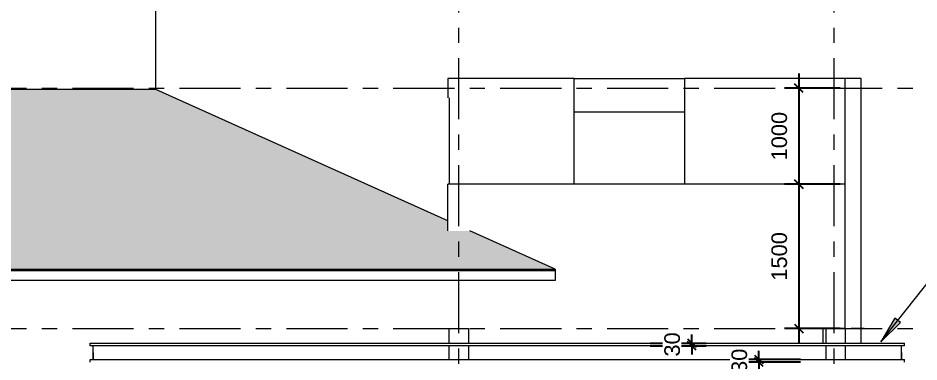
# Model space of a CAD drawing. Header units: millimetres. Extents: x 2164007 to 2324354, y -2513385 to -2308978.
# Drawn here: x 2223103 to 2232465, y -2421968 to -2418393 of the extents above; entities that cross this region are included whole.
import ezdxf

# ---------------------------------------------------------------- set-up
doc = ezdxf.new("R2010")
doc.units = ezdxf.units.MM
doc.linetypes.add('Grid Line', pattern=[22.225, 12.7, -3.175, 3.175, -3.175])
doc.linetypes.add('IMPORT-ACAD_ISO10W100 _2_', pattern=[6, 4, -1, 0, -1])
for name, color, linetype, lineweight in [('A-ANNO-DIMS', 211, 'Continuous', 9), ('A-DETL', 8, 'Continuous', 9), ('A-DETL-THIN', 151, 'Continuous', 9), ('A-FLOR', 8, 'Continuous', 13), ('A-ROOF', 8, 'Continuous', 13), ('A-ROOF-PATT', 8, 'Continuous', 13), ('A-WALL', 113, 'Continuous', 20), ('G-ANNO-TEXT', 231, 'Continuous', 9), ('S-BEAM', 8, 'Continuous', 9), ('S-COLS', 52, 'Continuous', 9), ('S-GRID', 8, 'Continuous', 9)]:
    doc.layers.add(name, color=color, linetype=linetype, lineweight=lineweight)
doc.styles.add('Arial_1', font='arial.ttf', dxfattribs={"height": 162.282934})
doc.dimstyles.new('Dim_dai_ca_vu', dxfattribs={"dimscale": 304.8, "dimtxt": 165, "dimasz": 0.292969, "dimexe": 0.492126, "dimexo": 0.0625, "dimgap": 0.393701, "dimtad": 1, "dimdec": 0, "dimzin": 0, "dimdsep": 46, "dimtxsty": 'Arial_1', "dimblk1": 'OBLIQUE', "dimblk2": 'OBLIQUE', "dimsah": 1, "dimcen": 0.09, "dimdle": 0.492126, "dimadec": 0, "dimazin": 0, "dimtfac": 1, "dimtdec": 4, "dimtix": 1, "dimtmove": 0, "dimatfit": 3, "dimfxl": 0.984252, "dimfxlon": 1, "dimtvp": 1, "dimtfill": 1, "dimtolj": 1, "dimtzin": 0, "dimarcsym": 2})

# ---------------------------------------------------------------- blocks, each defined once
blk = doc.blocks.new('Floors 3 - Floors 3-1078498-East')
at = {"layer": 'A-FLOR'}
for p, q in [((4271, 3280), (4271, 3420)), ((12671, 3280), (12671, 3420))]:
    blk.add_line(p, q, dxfattribs=at)
blk = doc.blocks.new('Floors 4 - Floors 4-1083886-East')
at = {"layer": 'A-FLOR'}
for p, q in [((7971, 3450), (7971, 3600)), ((7971, 3600), (8171, 3600)), ((8171, 3600), (8171, 3450)), ((7971, 3280), (7971, 3420)), ((8171, 3420), (8171, 3280))]:
    blk.add_line(p, q, dxfattribs=at)
blk = doc.blocks.new('Floors 5 - Floors 4-1083999-East')
at = {"layer": 'A-FLOR'}
for p, q in [((11886, 3450), (11886, 3600)), ((12086, 3600), (12086, 3450)), ((11886, 3280), (11886, 3420)), ((12086, 3420), (12086, 3280))]:
    blk.add_line(p, q, dxfattribs=at)
blk = doc.blocks.new('Floors 6 - Floors 3-1090177-East')
at = {"layer": 'A-FLOR'}
for p, q in [((4241, 3420), (4241, 3450)), ((4241, 3450), (12701, 3450)), ((12701, 3420), (4241, 3420)), ((12701, 3420), (12701, 3450)), ((4241, 3250), (4241, 3280)), ((4241, 3280), (12701, 3280)), ((12701, 3250), (12701, 3280))]:
    blk.add_line(p, q, dxfattribs=at)
blk = doc.blocks.new('_Oblique')
at = {"color": 0, "linetype": 'ByBlock', "lineweight": -2}
blk.add_line((-0.5, -0.5), (0.5, 0.5), dxfattribs=at)
blk = doc.blocks.new('*D268')
at = {"layer": 'A-ANNO-DIMS', "color": 0, "lineweight": -2}
for p, q in [((2230104, -2421770.7), (2230104, -2421681.4)), ((2229673.1, -2421770.7), (2230254, -2421770.7)), ((2229673.1, -2421800.7), (2230254, -2421800.7)), ((2230104, -2421800.7), (2230104, -2421770.7)), ((2230104, -2421800.7), (2230104, -2421890))]:
    blk.add_line(p, q, dxfattribs=at)
at = {"layer": 'Defpoints', "color": 0}
for p in [(2229654, -2421770.7), (2229654, -2421800.7), (2230104, -2421770.7)]:
    blk.add_point(p, dxfattribs=at)
at = {"layer": 'A-ANNO-DIMS', "color": 0, "lineweight": -2, "xscale": 89.296875, "yscale": 89.296875, "zscale": 89.296875}
for p, rotation in [((2230104, -2421770.7), 270), ((2230104, -2421800.7), 90)]:
    blk.add_blockref('_Oblique', p, dxfattribs=dict(at, rotation=rotation))
at = {"layer": 'A-ANNO-DIMS', "color": 0, "insert": (2229901.1, -2421785.7), "char_height": 162.28, "attachment_point": 5, "rotation": 90, "style": 'Arial_1', "bg_fill": 3, "box_fill_scale": 1.1, "bg_fill_color": 256, "bg_fill_true_color": 13158600, "bg_fill_transparency": 12551920}
blk.add_mtext('\\A1;30', dxfattribs=at)
blk = doc.blocks.new('*D269')
at = {"layer": 'A-ANNO-DIMS', "color": 0, "lineweight": -2}
for p, q in [((2230801.5, -2421940.7), (2230801.5, -2421851.4)), ((2231232.4, -2421940.7), (2230651.5, -2421940.7)), ((2230801.5, -2421940.7), (2230801.5, -2421970.7)), ((2231232.4, -2421970.7), (2230651.5, -2421970.7)), ((2230801.5, -2421970.7), (2230801.5, -2422060))]:
    blk.add_line(p, q, dxfattribs=at)
at = {"layer": 'Defpoints', "color": 0}
for p in [(2231251.5, -2421940.7), (2230801.5, -2421970.7), (2231251.5, -2421970.7)]:
    blk.add_point(p, dxfattribs=at)
at = {"layer": 'A-ANNO-DIMS', "color": 0, "lineweight": -2, "xscale": 89.296875, "yscale": 89.296875, "zscale": 89.296875}
for p, rotation in [((2230801.5, -2421940.7), 270), ((2230801.5, -2421970.7), 90)]:
    blk.add_blockref('_Oblique', p, dxfattribs=dict(at, rotation=rotation))
at = {"layer": 'A-ANNO-DIMS', "color": 0, "insert": (2230598.5, -2421955.7), "char_height": 162.28, "attachment_point": 5, "rotation": 90, "style": 'Arial_1', "bg_fill": 3, "box_fill_scale": 1.1, "bg_fill_color": 256, "bg_fill_true_color": 13158600, "bg_fill_transparency": 12551920}
blk.add_mtext('\\A1;30', dxfattribs=at)
blk = doc.blocks.new('*D270')
at = {"layer": 'A-ANNO-DIMS', "color": 0, "lineweight": -2}
for p, q in [((2231216.7, -2418970.7), (2231216.7, -2420270.7)), ((2231647.7, -2419120.7), (2231066.7, -2419120.7)), ((2231647.7, -2420120.7), (2231066.7, -2420120.7))]:
    blk.add_line(p, q, dxfattribs=at)
at = {"layer": 'Defpoints', "color": 0}
for p in [(2231666.7, -2419120.7), (2231216.7, -2420120.7), (2231666.7, -2420120.7)]:
    blk.add_point(p, dxfattribs=at)
at = {"layer": 'A-ANNO-DIMS', "color": 0, "lineweight": -2, "xscale": 89.296875, "yscale": 89.296875, "zscale": 89.296875}
for p, rotation in [((2231216.7, -2419120.7), 90), ((2231216.7, -2420120.7), 270)]:
    blk.add_blockref('_Oblique', p, dxfattribs=dict(at, rotation=rotation))
at = {"layer": 'A-ANNO-DIMS', "color": 0, "insert": (2231013.8, -2419620.7), "char_height": 162.28, "attachment_point": 5, "rotation": 90, "style": 'Arial_1', "bg_fill": 3, "box_fill_scale": 1.1, "bg_fill_color": 256, "bg_fill_true_color": 13158600, "bg_fill_transparency": 12551920}
blk.add_mtext('\\A1;1000', dxfattribs=at)
blk = doc.blocks.new('*D271')
at = {"layer": 'A-ANNO-DIMS', "color": 0, "lineweight": -2}
for p, q in [((2231216.7, -2419970.7), (2231216.7, -2421770.7)), ((2231647.7, -2420120.7), (2231066.7, -2420120.7)), ((2231647.7, -2421620.7), (2231066.7, -2421620.7))]:
    blk.add_line(p, q, dxfattribs=at)
at = {"layer": 'Defpoints', "color": 0}
for p in [(2231666.7, -2420120.7), (2231216.7, -2421620.7), (2231666.7, -2421620.7)]:
    blk.add_point(p, dxfattribs=at)
at = {"layer": 'A-ANNO-DIMS', "color": 0, "lineweight": -2, "xscale": 89.296875, "yscale": 89.296875, "zscale": 89.296875}
for p, rotation in [((2231216.7, -2420120.7), 90), ((2231216.7, -2421620.7), 270)]:
    blk.add_blockref('_Oblique', p, dxfattribs=dict(at, rotation=rotation))
at = {"layer": 'A-ANNO-DIMS', "color": 0, "insert": (2231013.8, -2420870.7), "char_height": 162.28, "attachment_point": 5, "rotation": 90, "style": 'Arial_1', "bg_fill": 3, "box_fill_scale": 1.1, "bg_fill_color": 256, "bg_fill_true_color": 13158600, "bg_fill_transparency": 10315724}
blk.add_mtext('\\A1;1500', dxfattribs=at)

msp = doc.modelspace()

# ---------------------------------------------------------------- hatches: boundary and pattern name
at = {"layer": 'A-ROOF-PATT', "lineweight": 9}
h = msp.add_hatch(dxfattribs=at)
h.set_pattern_fill('FP_53', color=256, style=0, pattern_type=2)
h.set_pattern_definition([(0, (2219613.61, -2417512.95), (660.4, 271.005), [66.04, -594.36]), (0, (2219679.65, -2417521.08), (660.4, 271.005), [198.12, -462.28]), (0, (2219877.77, -2417515.66), (660.4, 271.005), [99.06, -561.34]), (0, (2219976.83, -2417521.08), (660.4, 271.005), [198.12, -462.28]), (0, (2220174.95, -2417512.95), (660.4, 271.005), [99.06, -561.34]), (0, (2219712.67, -2417431.65), (660.4, 271.005), [198.12, -462.28]), (0, (2219613.61, -2417426.23), (660.4, 271.005), [99.06, -561.34]), (0, (2219910.8, -2417423.52), (660.4, 271.005), [132.08, -528.32]), (0, (2220042.87, -2417431.65), (660.4, 271.005), [231.14, -429.26]), (0, (2219613.61, -2417339.5), (660.4, 271.005), [224.536, -435.864]), (0, (2219838.15, -2417334.09), (660.4, 271.005), [158.496, -501.904]), (0, (2219996.65, -2417342.22), (660.4, 271.005), [118.872, -541.528]), (0, (2220115.52, -2417331.38), (660.4, 271.005), [112.268, -548.132]), (180, (2220274.01, -2417339.5), (-660.4, -271.005), [46.228, -614.172]), (90, (2219679.65, -2417521.1), (-660.4, 271.005), [94.852, -176.153]), (90, (2219877.8, -2417521.1), (-660.4, 271.005), [89.432, -181.573]), (90, (2219976.83, -2417521.1), (-660.4, 271.005), [97.562, -173.443]), (90, (2220174.95, -2417521.1), (-660.4, 271.005), [89.432, -181.573]), (90, (2219910.8, -2417431.65), (-660.4, 271.005), [97.562, -173.443]), (90, (2219838.15, -2417339.5), (-660.4, 271.005), [89.432, -181.573]), (90, (2219996.65, -2417342.2), (-660.4, 271.005), [92.142, -178.863]), (270, (2219613.6, -2417339.5), (660.4, -271.005), [92.142, -178.863]), (270, (2219712.7, -2417339.5), (660.4, -271.005), [92.142, -178.863]), (270, (2220042.9, -2417342.2), (660.4, -271.005), [89.432, -181.573]), (90, (2220227.8, -2417339.5), (-660.4, 271.005), [89.432, -181.573]), (90, (2220115.5, -2417342.2), (-660.4, 271.005), [92.142, -178.863]), (270, (2220227.8, -2417512.95), (660.4, -271.005), [8.13, -262.875])])
h.paths.add_polyline_path([(2224749.7, -2421004.2), (2228684.6, -2421004.2), (2227799.6, -2420606), (2227569.6, -2420606), (2227569.6, -2420502.5), (2224534.6, -2419136.7), (2222234.6, -2419136.7), (2218084.6, -2421004.2), (2222681.9, -2421004.2)], flags=0)
at = {"layer": 'G-ANNO-TEXT'}
msp.add_hatch(color=7, dxfattribs=at).paths.add_polyline_path([(2232067.7, -2421759.9), (2232274.6, -2421559.3), (2232215.6, -2421512.6)], flags=0)

# ---------------------------------------------------------------- linework, layer by layer
at = {"layer": 'A-DETL', "linetype": 'IMPORT-ACAD_ISO10W100 _2_'}
msp.add_line((2224534.6, -2419136.7), (2224534.6, -2415436.7), dxfattribs=at)
at = {"layer": 'A-DETL-THIN'}
for p, q in [((2231894, -2421620.7), (2231759, -2421620.7)), ((2231759, -2421620.7), (2231894, -2421620.7))]:
    msp.add_line(p, q, dxfattribs=at)
at = {"layer": 'A-FLOR'}
for p, q in [((2227584.6, -2419270.7), (2227584.6, -2419370.7)), ((2228684.6, -2421020.7), (2228684.6, -2421120.7)), ((2228684.6, -2421120.7), (2218084.6, -2421120.7)), ((2223884.6, -2421870.7), (2223884.6, -2421940.7)), ((2232284.6, -2421870.7), (2232284.6, -2421940.7))]:
    msp.add_line(p, q, dxfattribs=at)
at = {"layer": 'A-ROOF'}
for p, q in [((2224534.6, -2419136.7), (2222234.6, -2419136.7)), ((2227569.6, -2420502.5), (2224534.6, -2419136.7)), ((2228684.6, -2421004.2), (2227799.6, -2420606)), ((2218084.6, -2421004.2), (2228684.6, -2421004.2)), ((2228684.6, -2421004.2), (2228684.6, -2421020.7)), ((2228684.6, -2421020.7), (2218084.6, -2421020.7))]:
    msp.add_line(p, q, dxfattribs=at)
at = {"layer": 'A-WALL'}
for p, q in [((2228882, -2419020.7), (2227569.6, -2419020.7)), ((2227569.6, -2419020.7), (2227569.6, -2419220.7)), ((2228882, -2420120.7), (2228882, -2419020.7)), ((2231864.6, -2419020.7), (2230029.6, -2419020.7)), ((2230029.6, -2419020.7), (2230029.6, -2420120.7)), ((2231699.6, -2421620.7), (2231699.6, -2419020.7)), ((2231864.6, -2421770.7), (2231864.6, -2419020.7)), ((2227569.6, -2420606), (2227569.6, -2420120.7)), ((2231699.6, -2420120.7), (2227569.6, -2420120.7)), ((2231469.6, -2421770.7), (2231469.6, -2421620.7)), ((2231699.6, -2421620.7), (2231469.6, -2421620.7))]:
    msp.add_line(p, q, dxfattribs=at)
at = {"layer": 'G-ANNO-TEXT', "color": 7}
for p, q in [((2232067.7, -2421759.9), (2232780, -2420860.4)), ((2232215.6, -2421512.6), (2232067.7, -2421759.9)), ((2232067.7, -2421759.9), (2232274.6, -2421559.3)), ((2232274.6, -2421559.3), (2232215.6, -2421512.6))]:
    msp.add_line(p, q, dxfattribs=at)
at = {"layer": 'S-BEAM'}
for p, q in [((2228882, -2419020.7), (2230029.6, -2419020.7)), ((2230029.6, -2419370.7), (2228882, -2419370.7))]:
    msp.add_line(p, q, dxfattribs=at)
at = {"layer": 'S-COLS'}
msp.add_line((2227584.6, -2419220.7), (2227584.6, -2420120.7), dxfattribs=at)
at = {"layer": 'S-GRID', "linetype": 'Grid Line', "ltscale": 50}
for p, q in [((2227684.6, -2428335.5), (2227684.6, -2415382.3)), ((2231584.6, -2428335.5), (2231584.6, -2415382.3)), ((2210333.9, -2419120.7), (2239217, -2419120.7)), ((2210333.9, -2421620.7), (2239217, -2421620.7))]:
    msp.add_line(p, q, dxfattribs=at)

# ---------------------------------------------------------------- block references
at = {"layer": 'A-FLOR'}
for name in ['Floors 4 - Floors 4-1083886-East', 'Floors 5 - Floors 4-1083999-East', 'Floors 6 - Floors 3-1090177-East', 'Floors 3 - Floors 3-1078498-East']:
    msp.add_blockref(name, (2219613.6, -2425220.7), dxfattribs=at)

# ---------------------------------------------------------------- next in the draw order: dimensions: what is measured, and where the dimension line sits
at = {"layer": 'A-ANNO-DIMS'}
for base, p1, p2, override, picture, middle in [((2231216.7, -2420120.7), (2231666.7, -2419120.7), (2231666.7, -2420120.7), {"dimpost": '<>', "dimfxl": 1000}, '*D270', (2231013.8, -2419620.7)), ((2230104, -2421770.7), (2229654, -2421800.7), (2229654, -2421770.7), {"dimpost": '<>', "dimfxl": 30}, '*D268', (2229901.1, -2421785.7)), ((2230801.5, -2421970.7), (2231251.5, -2421940.7), (2231251.5, -2421970.7), {"dimpost": '<>', "dimfxl": 30}, '*D269', (2230598.5, -2421955.7))]:
    dim = msp.add_linear_dim(base=base, p1=p1, p2=p2, angle=90, dimstyle='Dim_dai_ca_vu', override=override, dxfattribs=at)
    dim.commit()
    dim.dimension.update_dxf_attribs({"geometry": picture, "text_midpoint": middle})

# ---------------------------------------------------------------- next in the draw order: dimensions: what is measured, and where the dimension line sits
dim = msp.add_linear_dim(base=(2231216.7, -2421620.7), p1=(2231666.7, -2420120.7), p2=(2231666.7, -2421620.7), angle=90, dimstyle='Dim_dai_ca_vu', override={"dimpost": '<>', "dimfxl": 1500}, dxfattribs=at)
dim.commit()
dim.dimension.update_dxf_attribs({"geometry": '*D271', "text_midpoint": (2231013.8, -2420870.7)})

doc.saveas('drawing.dxf')
